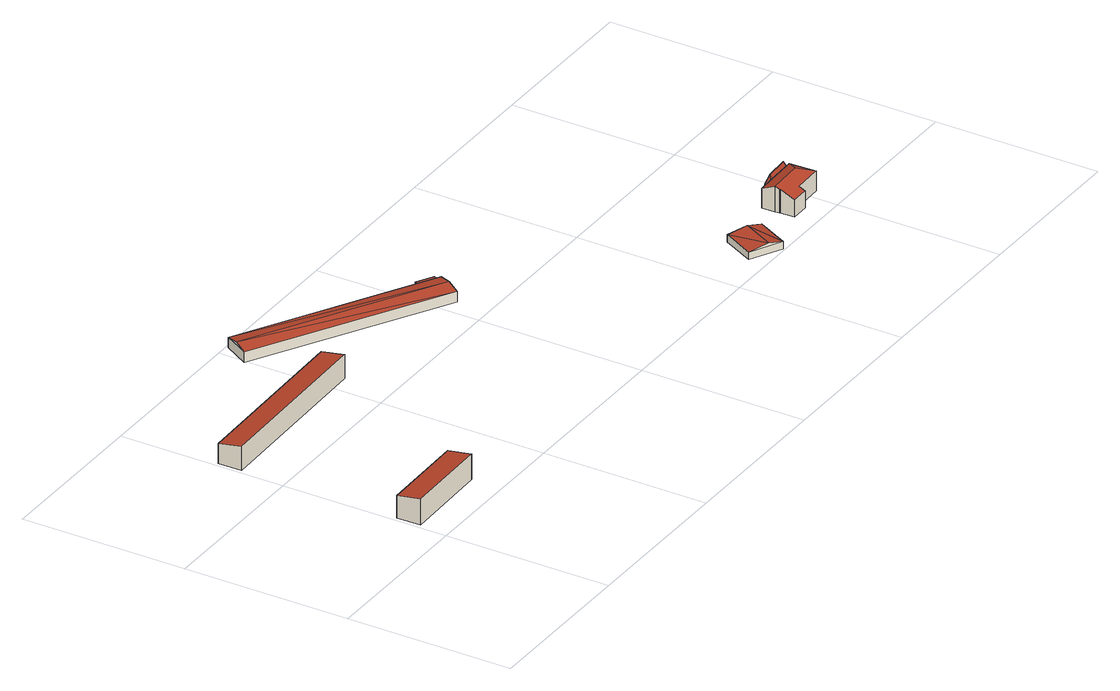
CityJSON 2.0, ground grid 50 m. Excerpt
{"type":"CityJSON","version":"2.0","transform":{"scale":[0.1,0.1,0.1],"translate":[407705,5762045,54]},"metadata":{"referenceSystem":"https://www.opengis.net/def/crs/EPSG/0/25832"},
"CityObjects":{
"building1":{"type":"Building","attributes":{"Gemeindeschluessel":"05515000","Geometrietyp2DReferenz":"3000","function":"31001_2700","roofType":"2100","measuredHeight":7.92},"geometry":[{"type":"Solid","lod":"2","boundaries":[[[[0,1,2,3]],[[4,5,1,0]],[[6,7,5,4]],[[3,2,7,6]],[[4,0,3,6]],[[1,5,7,2]]]],"semantics":{"surfaces":[{"type":"WallSurface"},{"type":"RoofSurface"},{"type":"GroundSurface"}],"values":[[0,0,0,0,1,2]]}}]},
"building2":{"type":"Building","attributes":{"Gemeindeschluessel":"05515000","Geometrietyp2DReferenz":"3000","function":"31001_2700","roofType":"2100","measuredHeight":7.31},"geometry":[{"type":"Solid","lod":"2","boundaries":[[[[8,9,10,11]],[[12,13,9,8]],[[14,15,13,12]],[[11,10,15,14]],[[12,8,11,14]],[[9,13,15,10]]]],"semantics":{"surfaces":[{"type":"WallSurface"},{"type":"RoofSurface"},{"type":"GroundSurface"}],"values":[[0,0,0,0,1,2]]}}]},
"building3":{"type":"Building","attributes":{"Gemeindeschluessel":"05515000","Geometrietyp2DReferenz":"3000","function":"31001_1310","roofType":"3100","measuredHeight":3.94},"geometry":[{"type":"Solid","lod":"2","boundaries":[[[[16,17,18,19]],[[20,21,17,16]],[[22,23,21,20]],[[19,18,23,22]],[[16,24,20]],[[22,25,19]],[[24,16,19]],[[19,25,24]],[[20,24,25]],[[25,22,20]],[[17,21,23,18]]]],"semantics":{"surfaces":[{"type":"WallSurface"},{"type":"RoofSurface"},{"type":"GroundSurface"}],"values":[[0,0,0,0,0,0,1,1,1,1,2]]}}]},
"building4":{"type":"Building","attributes":{"Gemeindeschluessel":"05515000","Geometrietyp2DReferenz":"3000","function":"51009_1610","roofType":"2100","measuredHeight":2.49},"geometry":[{"type":"Solid","lod":"2","boundaries":[[[[26,27,28,29]],[[30,31,27,26]],[[32,33,31,30]],[[29,28,33,32]],[[30,26,29,32]],[[27,31,33,28]]]],"semantics":{"surfaces":[{"type":"WallSurface"},{"type":"RoofSurface"},{"type":"GroundSurface"}],"values":[[0,0,0,0,1,2]]}}]},
"building5":{"type":"Building","attributes":{"Gemeindeschluessel":"05515000","Geometrietyp2DReferenz":"3000","function":"31001_2700","roofType":"3100","measuredHeight":3.13},"geometry":[{"type":"Solid","lod":"2","boundaries":[[[[34,35,36,37]],[[38,39,35,34]],[[40,41,39,38]],[[37,36,41,40]],[[34,42,38]],[[40,43,37]],[[43,42,34]],[[34,37,43]],[[40,38,42]],[[42,43,40]],[[35,39,41,36]]]],"semantics":{"surfaces":[{"type":"WallSurface"},{"type":"RoofSurface"},{"type":"GroundSurface"}],"values":[[0,0,0,0,0,0,1,1,1,1,2]]}}]},
"building6":{"type":"Building","attributes":{"Gemeindeschluessel":"05515000","Geometrietyp2DReferenz":"3000","function":"31001_1000"},"address":[{"country":"Germany","locality":"Münster","thoroughfareNumber":"41","thoroughfareName":"Rügenufer"}],"children":["building6-1","building6-2"]},
"building6-1":{"type":"BuildingPart","attributes":{"roofType":"5000","measuredHeight":7.84},"parents":["building6"],"geometry":[{"type":"Solid","lod":"2","boundaries":[[[[44,45,46,47]],[[48,49,45,44]],[[50,51,49,48]],[[52,53,51,50]],[[54,55,56,53,52]],[[57,58,59,60,61]],[[62,63,58,57]],[[64,65,63,62]],[[47,46,65,64]],[[61,66,57]],[[54,52,50,66,61]],[[48,44,47,64,62,57,66,50]],[[45,49,51,53,56,59,58,63,65,46]],[[55,54,61,60]],[[59,56,55,60]]]],"semantics":{"surfaces":[{"type":"WallSurface"},{"type":"RoofSurface"},{"type":"GroundSurface"},{"type":"ClosureSurface"}],"values":[[0,0,0,0,0,0,0,0,0,1,1,1,2,0,3]]}}]},
"building6-2":{"type":"BuildingPart","attributes":{"roofType":"5000","measuredHeight":6.82},"parents":["building6"],"geometry":[{"type":"Solid","lod":"2","boundaries":[[[[67,68,56,55]],[[69,70,68,67]],[[60,59,70,69]],[[60,69,71]],[[71,69,67,72]],[[67,55,72]],[[72,55,60,71]],[[68,70,59,56]],[[59,60,55,56]]]],"semantics":{"surfaces":[{"type":"WallSurface"},{"type":"RoofSurface"},{"type":"GroundSurface"},{"type":"ClosureSurface"}],"values":[[0,0,0,1,1,1,1,2,3]]}}]}
},
"vertices":[
[16,159,69],[16,159,1],[17,86,1],[17,86,80],[285,165,69],[285,165,1],[286,92,80],[286,92,1],
[554,643,80],[554,643,7],[552,714,7],[552,714,69],[6,630,80],[6,630,7],[4,701,69],[4,701,7],
[1098,675,33],[1098,675,2],[540,994,2],[540,994,33],[1054,598,33],[1054,598,2],[496,917,33],[496,917,2],[1076,637,41],[518,956,41],
[1054,728,23],[1054,728,1],[1042,707,1],[1042,707,26],[1104,700,23],[1104,700,1],[1092,678,26],[1092,678,1],
[1682,146,27],[1682,146,5],[1632,50,5],[1632,50,27],[1777,97,27],[1777,97,5],[1727,1,27],[1727,1,5],[1736,118,37],[1687,22,37],
[1882,104,77],[1882,104,5],[1884,60,5],[1884,60,57],[1881,104,77],[1881,104,5],[1880,118,83],[1880,118,5],[1879,159,64],[1879,159,5],[1934,161,65],[1934,161,44],[1934,161,5],[2029,82,65],[2029,82,5],[2026,163,5],[2026,163,44],[2026,163,65],[1939,79,65],[1939,79,5],[1939,61,57],[1939,61,5],[1988,121,83],
[1933,182,44],[1933,182,5],[2026,186,44],[2026,186,5],[2015,174,73],[1944,172,72]
]}
